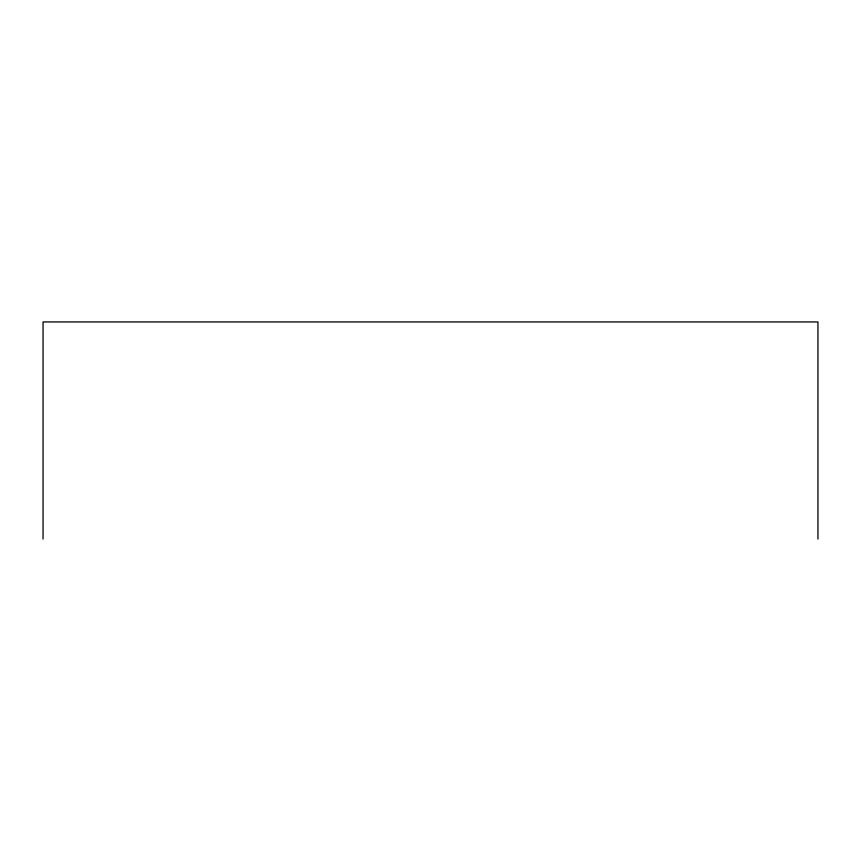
<?xml version="1.0" encoding="UTF-8"?>
<svg xmlns="http://www.w3.org/2000/svg" width="861" height="861" viewBox="0 0 861 861"><rect width="100%" height="100%" fill="white"/><g stroke="black" fill="none" stroke-linecap="round" stroke-linejoin="round"><path stroke-width="1.29" d="M817.95 539.061L817.95 321.939L43.05 321.939L43.05 539.061"/></g></svg>
